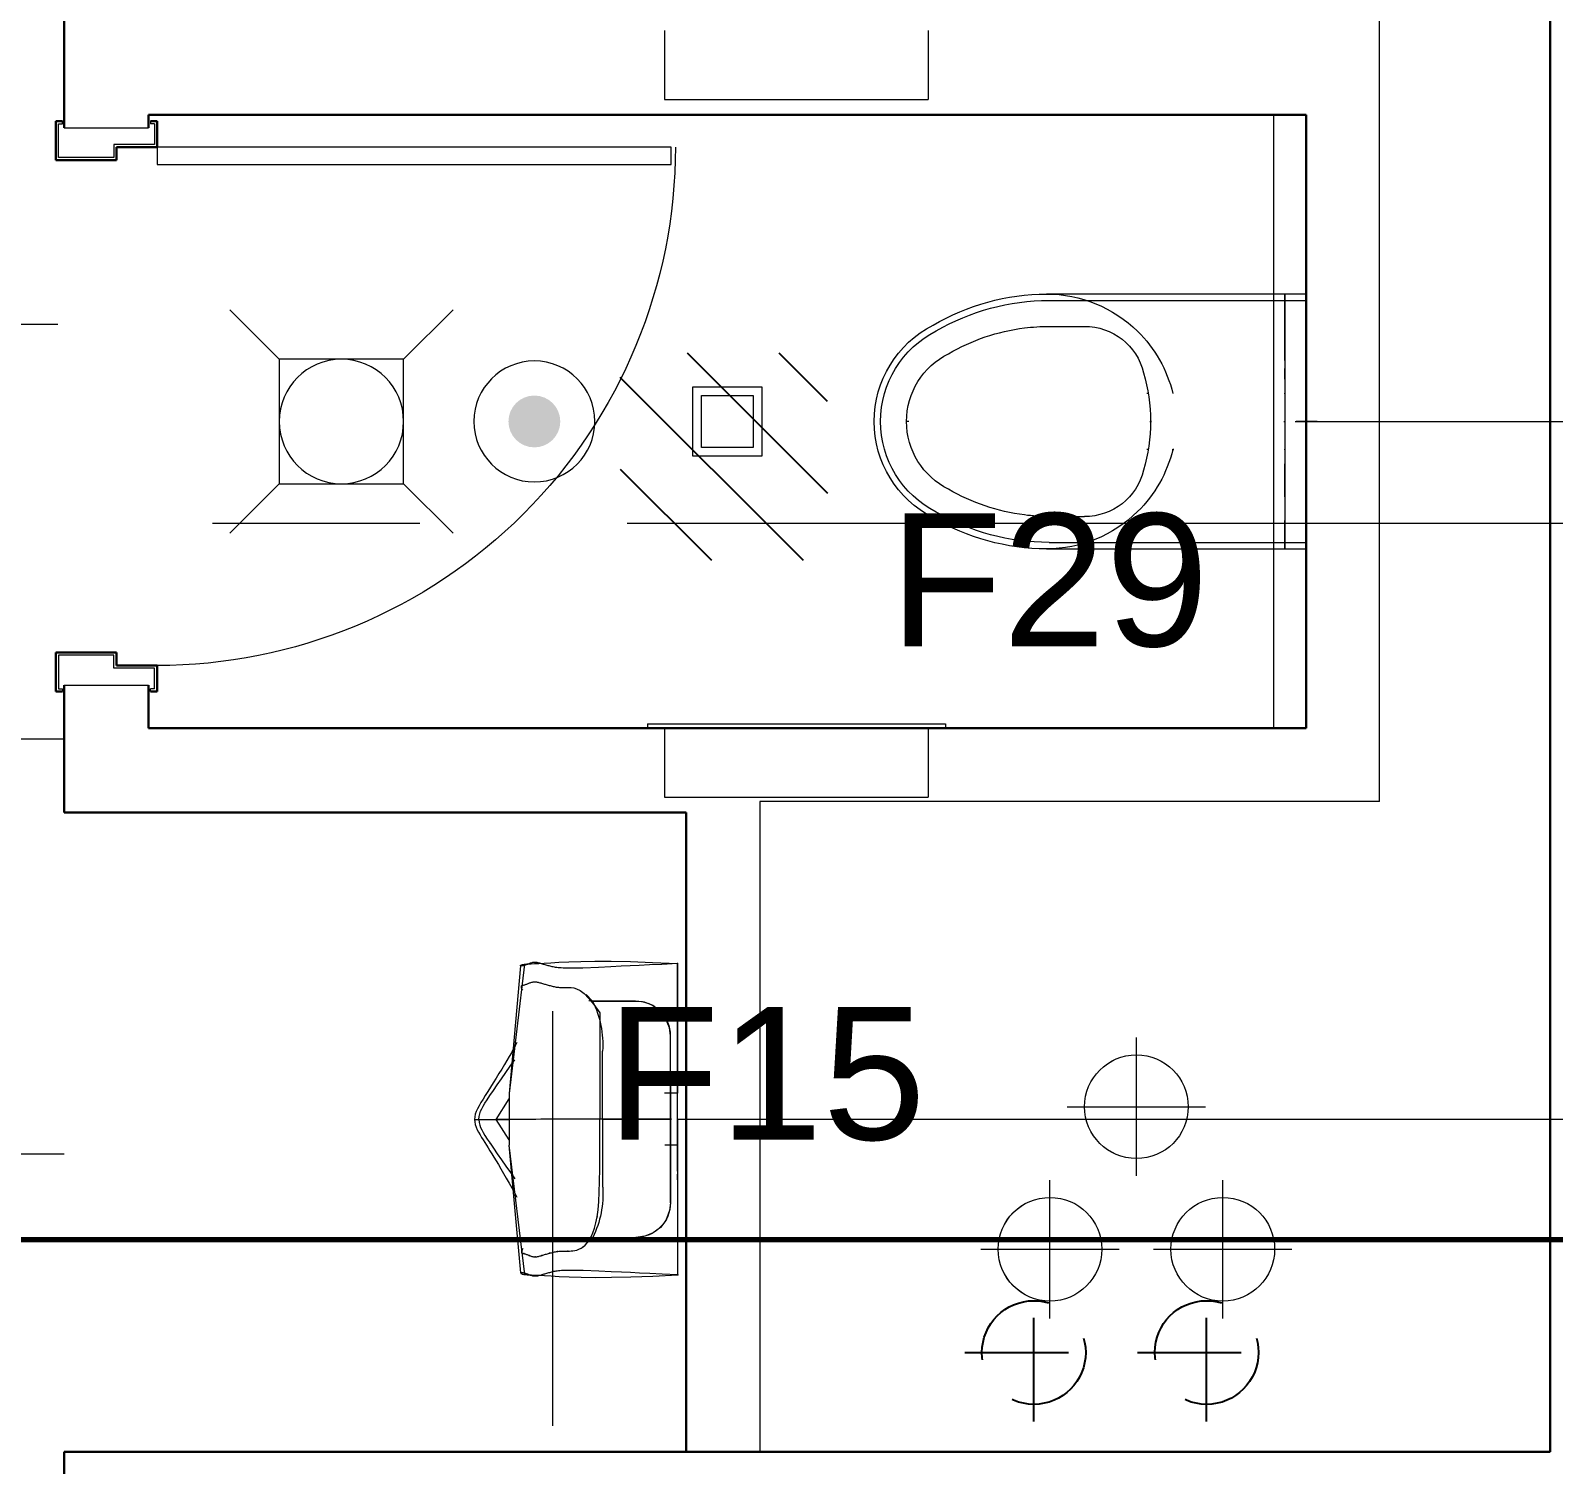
# Model space of a CAD drawing. Header units: inches. Extents: x -26500 to 0, y -3347 to 2257.
# Drawn here: x -21903.1 to -21814.9, y 612.7 to 695.7 of the extents above; entities that cross this region are included whole.
import ezdxf

# ---------------------------------------------------------------- set-up
doc = ezdxf.new("R2010")
doc.units = ezdxf.units.IN
doc.header["$LTSCALE"] = 48
doc.header["$MEASUREMENT"] = 0
for name, pattern in [('A104$0$CENTER', [2, 1.25, -0.25, 0.25, -0.25]), ('DASHED', [0.75, 0.5, -0.25]), ('DASHED2', [0.375, 0.25, -0.125]), ('NB - 5th floor_plan$0$HIDDEN2', [0.1875, 0.125, -0.0625])]:
    doc.linetypes.add(name, pattern=pattern)
for name, color, linetype in [('A104$0$A-DOOR', 8, 'Continuous'), ('A104$0$A-DOOR-FRAM', 8, 'Continuous'), ('A104$0$A-FLOR-PFIX', 8, 'Continuous'), ('A104$0$A-FLOR-SLEEVE', 8, 'Continuous'), ('A104$0$A-FLOR-SPCL', 8, 'Continuous'), ('A104$0$A-GRID-GRDP0-15', 8, 'Continuous'), ('A104$0$A-WALL-FULL-INTR', 8, 'Continuous'), ('A604$0$A-CLNG-AVDC', 8, 'Continuous'), ('A604$0$A-CLNG-LITE', 3, 'Continuous'), ('A604$0$A-CLNG-MECH-RTRN', 8, 'Continuous'), ('A604$0$A-CLNG-PATT', 8, 'Continuous'), ('A604$0$A-CLNG-SPNK', 8, 'Continuous'), ('A604$0$A-FLOR-SLEEVE', 8, 'Continuous'), ('E-Emer-lite', 1, 'Continuous'), ('E-FIRE', 234, 'Continuous'), ('E-Fix', 3, 'DASHED2'), ('E-TEXT', 6, 'Continuous'), ('NB - 5th floor_plan$0$STWETSTACK', 1, 'NB - 5th floor_plan$0$HIDDEN2'), ('XREF', 7, 'Continuous')]:
    doc.layers.add(name, color=color, linetype=linetype)
doc.layers.add('E-Fire-Covr', color=240, linetype='Continuous', lineweight=70, plot=False)
doc.styles.add('M08', font='arial.ttf', dxfattribs={"height": 7.68})

# ---------------------------------------------------------------- blocks, each defined once
blk = doc.blocks.new('A104')
at = {"layer": 'A104$0$A-DOOR', "lineweight": 0, "extrusion": (0, 0, -1)}
blk.add_arc((21895.7662, 688.9087), 30.0003, 180, 270.000004, dxfattribs=at)
at = {"layer": 'A104$0$A-DOOR', "lineweight": 13}
blk.add_3dface([(-21895.7662, 687.9066), (-21866.0181, 687.9066), (-21866.0181, 688.9086), (-21895.7662, 688.9086)], dxfattribs=at)
at = {"layer": 'A104$0$A-DOOR-FRAM', "lineweight": 30}
for p, q in [((-21901.6176, 688.1581), (-21901.6176, 690.4095)), ((-21901.6176, 690.4095), (-21901.2426, 690.4095)), ((-21895.7662, 690.4095), (-21896.1412, 690.4095)), ((-21895.7662, 690.4095), (-21895.7662, 688.9086)), ((-21895.7662, 688.9086), (-21898.118, 688.9086)), ((-21898.118, 688.9086), (-21898.118, 688.1581)), ((-21898.118, 688.1581), (-21901.6176, 688.1581)), ((-21901.6176, 659.6593), (-21901.6176, 657.4078)), ((-21898.118, 659.6593), (-21901.6176, 659.6593)), ((-21898.118, 658.9088), (-21898.118, 659.6593)), ((-21895.7662, 658.9088), (-21898.118, 658.9088)), ((-21895.7662, 657.4078), (-21895.7662, 658.9088)), ((-21901.6176, 657.4078), (-21901.2426, 657.4078)), ((-21895.7662, 657.4078), (-21896.1412, 657.4078))]:
    blk.add_line(p, q, dxfattribs=at)
at = {"layer": 'A104$0$A-DOOR-FRAM', "lineweight": 13}
for p, q in [((-21901.4675, 688.3082), (-21901.4675, 690.2595)), ((-21901.4675, 690.2595), (-21901.2426, 690.2595)), ((-21901.2426, 690.2595), (-21901.2426, 690.4095)), ((-21896.1412, 690.4095), (-21896.1412, 690.2595)), ((-21895.9163, 690.2595), (-21896.1412, 690.2595)), ((-21895.9163, 690.2595), (-21895.9163, 689.0587)), ((-21895.9163, 689.0587), (-21898.2681, 689.0587)), ((-21898.2681, 689.0587), (-21898.2681, 688.3082)), ((-21898.2681, 688.3082), (-21901.4675, 688.3082)), ((-21898.2681, 659.5092), (-21901.4675, 659.5092)), ((-21901.4675, 659.5092), (-21901.4675, 657.5579)), ((-21898.2681, 658.7587), (-21898.2681, 659.5092)), ((-21895.9163, 658.7587), (-21898.2681, 658.7587)), ((-21895.9163, 657.5579), (-21895.9163, 658.7587)), ((-21901.4675, 657.5579), (-21901.2426, 657.5579)), ((-21901.2426, 657.5579), (-21901.2426, 657.4078)), ((-21896.1412, 657.4078), (-21896.1412, 657.5579)), ((-21895.9163, 657.5579), (-21896.1412, 657.5579))]:
    blk.add_line(p, q, dxfattribs=at)
at = {"layer": 'A104$0$A-FLOR-PFIX', "lineweight": 13, "extrusion": (0, 0, -1)}
for p, q in [((-21844.2844, 680.4097), (-21830.494, 680.4097)), ((-21844.1402, 680.0347), (-21829.2632, 680.0347)), ((-21830.494, 680.4097), (-21830.4945, 678.766)), ((-21830.494, 676.5583), (-21830.494, 680.4097)), ((-21830.494, 680.4097), (-21829.2637, 680.4097)), ((-21829.2632, 680.0347), (-21829.2637, 680.4097)), ((-21829.2637, 680.4097), (-21829.2637, 678.9506)), ((-21829.2632, 680.0347), (-21829.2632, 673.0347)), ((-21830.4945, 678.766), (-21830.4945, 678.5126)), ((-21829.2637, 678.9506), (-21829.2637, 678.6705)), ((-21844.1397, 678.5342), (-21842.0934, 678.5347)), ((-21830.4945, 678.5126), (-21830.4945, 678.0293)), ((-21830.4945, 678.0293), (-21830.4945, 677.3885)), ((-21829.2637, 678.6705), (-21829.2632, 678.1376)), ((-21829.2632, 678.1376), (-21829.2637, 677.4314)), ((-21830.4945, 677.3885), (-21830.4945, 676.1002)), ((-21829.2637, 677.4314), (-21829.2632, 676.142)), ((-21830.494, 676.3133), (-21830.4945, 675.6317)), ((-21830.494, 675.8728), (-21830.4945, 676.1002)), ((-21830.494, 676.5583), (-21830.494, 676.3133)), ((-21829.2632, 675.951), (-21829.2632, 676.142)), ((-21830.4945, 675.6661), (-21830.494, 675.8728)), ((-21830.494, 675.488), (-21830.4945, 675.6661)), ((-21830.4945, 675.6317), (-21830.4945, 674.6592)), ((-21830.494, 675.488), (-21830.4945, 674.7827)), ((-21829.2637, 675.6267), (-21829.2632, 675.7768)), ((-21829.2637, 675.6267), (-21829.2632, 674.8817)), ((-21829.2632, 675.7768), (-21829.2632, 675.951)), ((-21838.3985, 674.6592), (-21838.4748, 674.6592)), ((-21830.4945, 674.7827), (-21830.494, 673.9437)), ((-21830.4945, 674.6592), (-21830.4945, 674.6262)), ((-21830.4945, 674.6262), (-21830.494, 674.5327)), ((-21830.494, 674.5327), (-21830.494, 674.3895)), ((-21830.494, 674.3895), (-21830.494, 673.9579)), ((-21829.2632, 674.8817), (-21829.2637, 673.9953)), ((-21830.494, 673.9437), (-21830.4945, 673.0347)), ((-21830.494, 673.5022), (-21830.4945, 673.0347)), ((-21830.494, 673.9579), (-21830.494, 673.5022)), ((-21829.2637, 673.9953), (-21829.2632, 673.0347)), ((-21852.3848, 673.0352), (-21852.3941, 673.0347)), ((-21852.3577, 673.0352), (-21852.3848, 673.0352)), ((-21852.3149, 673.0347), (-21852.3577, 673.0352)), ((-21852.2573, 673.0347), (-21852.3149, 673.0347)), ((-21838.3114, 673.0347), (-21838.215, 673.0347)), ((-21838.2056, 673.0347), (-21838.2632, 673.0347)), ((-21838.215, 673.0347), (-21838.2056, 673.0347)), ((-21830.5541, 673.0347), (-21830.4945, 673.0347)), ((-21830.4945, 673.0347), (-21830.494, 672.5672)), ((-21830.4945, 673.0347), (-21830.4945, 672.1258)), ((-21830.494, 672.5672), (-21830.4945, 672.1115)), ((-21829.9045, 673.0347), (-21829.2632, 673.0347)), ((-21828.62, 673.0347), (-21829.837, 673.0347)), ((-21829.2632, 673.0347), (-21829.2637, 672.0741)), ((-21829.2632, 666.0347), (-21829.2632, 673.0347)), ((-21830.4945, 672.1258), (-21830.494, 671.2867)), ((-21830.4945, 672.1115), (-21830.494, 671.6799)), ((-21830.494, 671.6799), (-21830.494, 671.5367)), ((-21829.2637, 672.0741), (-21829.2637, 671.1878)), ((-21838.3985, 671.4102), (-21838.4753, 671.4102)), ((-21837.025, 671.4102), (-21836.9286, 671.4102)), ((-21836.9182, 671.4102), (-21836.9768, 671.4102)), ((-21836.9286, 671.4102), (-21836.9182, 671.4102)), ((-21830.494, 671.5367), (-21830.4945, 671.4432)), ((-21830.4945, 671.4432), (-21830.4945, 671.4102)), ((-21830.4945, 671.4102), (-21830.4945, 670.4378)), ((-21830.494, 671.2867), (-21830.4945, 670.5815)), ((-21829.2637, 671.1878), (-21829.2632, 670.4427)), ((-21830.4945, 670.4033), (-21830.4945, 670.5815)), ((-21830.4945, 670.4378), (-21830.494, 669.7562)), ((-21830.4945, 670.1966), (-21830.4945, 670.4033)), ((-21830.4945, 669.9693), (-21830.4945, 670.1966)), ((-21830.4945, 668.6814), (-21830.4945, 669.9693)), ((-21829.2632, 670.2926), (-21829.2632, 670.4427)), ((-21829.2632, 670.1184), (-21829.2632, 670.2926)), ((-21829.2632, 669.9274), (-21829.2632, 670.1184)), ((-21829.2632, 668.6385), (-21829.2632, 669.9274)), ((-21830.494, 669.7562), (-21830.494, 669.5111)), ((-21830.494, 669.5111), (-21830.494, 665.6597)), ((-21830.4945, 668.6814), (-21830.4945, 668.0401)), ((-21829.2632, 668.6385), (-21829.2637, 667.9319)), ((-21844.1397, 667.5347), (-21842.0934, 667.5347)), ((-21830.4945, 668.0401), (-21830.494, 667.5569)), ((-21830.494, 667.5569), (-21830.4945, 667.3034)), ((-21830.494, 665.6597), (-21830.4945, 667.3034)), ((-21829.2637, 667.9319), (-21829.2637, 667.3989)), ((-21829.2637, 667.3989), (-21829.2637, 667.1189)), ((-21829.2637, 665.6597), (-21829.2637, 667.1189)), ((-21844.2839, 665.6597), (-21830.494, 665.6597)), ((-21844.1402, 666.0347), (-21829.2632, 666.0347)), ((-21830.494, 665.6597), (-21829.2637, 665.6597)), ((-21829.2632, 666.0347), (-21829.2637, 665.6597)), ((-21874.0831, 641.7071), (-21874.1244, 641.6953)), ((-21874.0383, 641.7189), (-21874.0831, 641.7071)), ((-21873.9935, 641.7272), (-21874.0383, 641.7189)), ((-21873.9487, 641.7322), (-21873.9935, 641.7272)), ((-21873.9025, 641.7341), (-21873.9487, 641.7322)), ((-21873.8562, 641.7322), (-21873.9025, 641.7341)), ((-21873.8095, 641.7272), (-21873.8562, 641.7322)), ((-21873.7608, 641.7184), (-21873.8095, 641.7272)), ((-21873.7115, 641.709), (-21873.7608, 641.7184)), ((-21873.6633, 641.6957), (-21873.7115, 641.709)), ((-21873.3666, 641.6938), (-21872.9783, 641.714)), ((-21872.9783, 641.714), (-21872.5029, 641.7395)), ((-21872.5029, 641.7395), (-21871.93, 641.7666)), ((-21871.93, 641.7666), (-21871.243, 641.7907)), ((-21871.243, 641.7907), (-21870.4315, 641.8025)), ((-21870.4315, 641.8025), (-21869.4783, 641.8006)), ((-21869.4783, 641.8006), (-21868.3725, 641.7799)), ((-21868.3725, 641.7799), (-21867.0993, 641.7346)), ((-21867.0993, 641.7346), (-21865.6481, 641.6603)), ((-21874.5053, 641.6298), (-21875.3912, 634.1495)), ((-21874.7332, 641.5397), (-21875.3912, 634.1495)), ((-21874.7376, 641.5452), (-21874.7361, 641.555)), ((-21874.7332, 641.5397), (-21874.7376, 641.5452)), ((-21874.7361, 641.555), (-21874.7248, 641.5653)), ((-21874.7209, 641.5363), (-21874.7332, 641.5397)), ((-21874.7248, 641.5653), (-21874.7076, 641.5757)), ((-21874.7032, 641.5314), (-21874.7209, 641.5363)), ((-21874.7076, 641.5757), (-21874.6815, 641.5875)), ((-21874.6805, 641.5309), (-21874.7032, 641.5314)), ((-21874.6815, 641.5875), (-21874.649, 641.5993)), ((-21874.6545, 641.5309), (-21874.6805, 641.5309)), ((-21874.623, 641.5343), (-21874.6545, 641.5309)), ((-21874.649, 641.5993), (-21874.6082, 641.6096)), ((-21874.591, 641.5388), (-21874.623, 641.5343)), ((-21874.6082, 641.6096), (-21874.5614, 641.62)), ((-21874.555, 641.5461), (-21874.591, 641.5388)), ((-21874.5614, 641.62), (-21874.5053, 641.6298)), ((-21874.5196, 641.555), (-21874.555, 641.5461)), ((-21874.4827, 641.5648), (-21874.5196, 641.555)), ((-21874.5053, 641.6298), (-21874.4428, 641.6357)), ((-21874.4473, 641.5781), (-21874.4827, 641.5648)), ((-21874.4094, 641.5909), (-21874.4473, 641.5781)), ((-21874.4428, 641.6357), (-21874.3631, 641.6431)), ((-21874.3705, 641.6057), (-21874.4094, 641.5909)), ((-21874.3321, 641.6195), (-21874.3705, 641.6057)), ((-21874.3631, 641.6431), (-21874.2558, 641.649)), ((-21874.2913, 641.6352), (-21874.3321, 641.6195)), ((-21874.2524, 641.6505), (-21874.2913, 641.6352)), ((-21874.2558, 641.649), (-21874.1136, 641.6549)), ((-21874.2101, 641.6667), (-21874.2524, 641.6505)), ((-21874.1687, 641.681), (-21874.2101, 641.6667)), ((-21874.1244, 641.6953), (-21874.1687, 641.681)), ((-21874.1136, 641.6549), (-21873.9241, 641.6643)), ((-21873.9241, 641.6643), (-21873.6776, 641.6766)), ((-21873.6776, 641.6766), (-21873.3666, 641.6938)), ((-21873.6116, 641.681), (-21873.6633, 641.6957)), ((-21873.5619, 641.6667), (-21873.6116, 641.681)), ((-21873.5108, 641.6505), (-21873.5619, 641.6667)), ((-21873.4586, 641.6362), (-21873.5108, 641.6505)), ((-21873.4069, 641.62), (-21873.4586, 641.6362)), ((-21873.3518, 641.6042), (-21873.4069, 641.62)), ((-21873.2986, 641.589), (-21873.3518, 641.6042)), ((-21873.2435, 641.5732), (-21873.2986, 641.589)), ((-21873.1879, 641.5584), (-21873.2435, 641.5732)), ((-21873.1313, 641.5412), (-21873.1879, 641.5584)), ((-21873.0757, 641.5269), (-21873.1313, 641.5412)), ((-21873.0162, 641.5112), (-21873.0757, 641.5269)), ((-21872.9586, 641.4955), (-21873.0162, 641.5112)), ((-21872.8981, 641.4817), (-21872.9586, 641.4955)), ((-21872.836, 641.4674), (-21872.8981, 641.4817)), ((-21872.7701, 641.4536), (-21872.836, 641.4674)), ((-21872.7022, 641.4418), (-21872.7701, 641.4536)), ((-21872.6308, 641.431), (-21872.7022, 641.4418)), ((-21872.555, 641.4236), (-21872.6308, 641.431)), ((-21872.4743, 641.4167), (-21872.555, 641.4236)), ((-21872.3808, 641.4113), (-21872.4743, 641.4167)), ((-21872.2662, 641.4069), (-21872.3808, 641.4113)), ((-21872.1269, 641.4044), (-21872.2662, 641.4069)), ((-21871.9483, 641.4044), (-21872.1269, 641.4044)), ((-21871.7263, 641.4034), (-21871.9483, 641.4044)), ((-21871.4542, 641.4029), (-21871.7263, 641.4034)), ((-21871.12, 641.4044), (-21871.4542, 641.4029)), ((-21870.213, 641.4453), (-21871.12, 641.4044)), ((-21869.4955, 641.4797), (-21870.213, 641.4453)), ((-21868.9079, 641.5063), (-21869.4955, 641.4797)), ((-21868.3853, 641.5319), (-21868.9079, 641.5063)), ((-21867.8626, 641.5565), (-21868.3853, 641.5319)), ((-21867.2731, 641.5835), (-21867.8626, 641.5565)), ((-21866.556, 641.6175), (-21867.2731, 641.5835)), ((-21865.6481, 641.6603), (-21866.556, 641.6175)), ((-21865.6284, 623.6593), (-21865.6481, 641.6603)), ((-21865.6481, 641.6603), (-21865.6421, 636.4093)), ((-21874.682, 640.3158), (-21874.6815, 640.3532)), ((-21874.6712, 640.2671), (-21874.682, 640.3158)), ((-21874.6815, 640.3532), (-21874.6697, 640.3773)), ((-21874.6451, 640.1992), (-21874.6712, 640.2671)), ((-21874.6697, 640.3773), (-21874.6481, 640.3941)), ((-21874.6481, 640.3941), (-21874.621, 640.4059)), ((-21874.6043, 640.1165), (-21874.6451, 640.1992)), ((-21874.621, 640.4059), (-21874.5885, 640.4143)), ((-21874.5885, 640.4143), (-21874.5536, 640.4197)), ((-21874.5536, 640.4197), (-21874.5181, 640.429)), ((-21874.5181, 640.429), (-21874.4822, 640.4398)), ((-21874.4822, 640.4398), (-21874.4463, 640.4531)), ((-21874.4463, 640.4531), (-21874.4069, 640.464)), ((-21874.4069, 640.464), (-21874.368, 640.4802)), ((-21874.368, 640.4802), (-21874.3301, 640.494)), ((-21874.3301, 640.494), (-21874.2903, 640.5097)), ((-21874.2903, 640.5097), (-21874.2499, 640.525)), ((-21874.2499, 640.525), (-21874.2086, 640.5407)), ((-21874.2086, 640.5407), (-21874.1672, 640.5565)), ((-21874.1672, 640.5565), (-21874.1244, 640.5698)), ((-21874.1244, 640.5698), (-21874.0816, 640.5826)), ((-21874.0816, 640.5826), (-21874.0373, 640.5934)), ((-21874.0373, 640.5934), (-21873.9935, 640.6018)), ((-21873.9935, 640.6018), (-21873.9483, 640.6081)), ((-21873.9483, 640.6081), (-21873.901, 640.6091)), ((-21873.901, 640.6091), (-21873.8552, 640.6081)), ((-21873.8552, 640.6081), (-21873.808, 640.6022)), ((-21873.808, 640.6022), (-21873.7593, 640.5939)), ((-21873.7593, 640.5939), (-21873.712, 640.5831)), ((-21873.712, 640.5831), (-21873.6618, 640.5712)), ((-21873.6618, 640.5712), (-21873.6121, 640.557)), ((-21873.6121, 640.557), (-21873.5605, 640.5427)), ((-21873.5605, 640.5427), (-21873.5098, 640.5265)), ((-21873.5098, 640.5265), (-21873.4576, 640.5107)), ((-21873.4576, 640.5107), (-21873.4049, 640.495)), ((-21873.4049, 640.495), (-21873.3508, 640.4792)), ((-21873.3508, 640.4792), (-21873.2972, 640.4644)), ((-21873.2972, 640.4644), (-21873.243, 640.4482)), ((-21873.243, 640.4482), (-21873.1869, 640.4334)), ((-21873.1869, 640.4334), (-21873.1308, 640.4162)), ((-21873.1308, 640.4162), (-21873.0747, 640.4015)), ((-21873.0747, 640.4015), (-21873.0162, 640.3862)), ((-21873.0162, 640.3862), (-21872.9586, 640.3714)), ((-21872.9586, 640.3714), (-21872.8995, 640.3562)), ((-21872.8995, 640.3562), (-21872.84, 640.3424)), ((-21872.84, 640.3424), (-21872.7795, 640.3291)), ((-21872.7795, 640.3291), (-21872.7194, 640.3163)), ((-21872.7194, 640.3163), (-21872.6589, 640.307)), ((-21872.6589, 640.307), (-21872.5959, 640.2981)), ((-21872.5959, 640.2981), (-21872.5349, 640.2912)), ((-21872.5349, 640.2912), (-21872.4699, 640.2863)), ((-21872.4699, 640.2863), (-21872.4015, 640.2819)), ((-21872.4015, 640.2819), (-21872.3267, 640.2804)), ((-21872.3267, 640.2804), (-21872.2455, 640.2789)), ((-21872.2455, 640.2789), (-21872.1535, 640.2769)), ((-21872.1535, 640.2769), (-21872.0516, 640.2774)), ((-21872.0516, 640.2774), (-21871.9355, 640.2784)), ((-21871.9355, 640.2784), (-21871.8026, 640.275)), ((-21871.8026, 640.275), (-21871.6535, 640.2558)), ((-21871.6535, 640.2558), (-21871.4812, 640.2012)), ((-21871.4812, 640.2012), (-21871.2824, 640.0968)), ((-21871.2824, 640.0968), (-21871.0541, 639.9231)), ((-21871.0541, 639.9231), (-21870.7908, 639.6633)), ((-21870.9389, 639.8685), (-21870.5634, 639.4935)), ((-21870.7908, 639.6633), (-21870.4891, 639.303)), ((-21868.0747, 639.495), (-21870.7716, 639.5117)), ((-21870.6436, 639.493), (-21868.0787, 639.4964)), ((-21870.4891, 639.303), (-21870.1471, 638.8217)), ((-21867.5462, 639.429), (-21868.0747, 639.495)), ((-21867.0713, 639.2346), (-21867.5462, 639.429)), ((-21866.6505, 638.9172), (-21867.0713, 639.2346)), ((-21870.1471, 638.8217), (-21870.1426, 635.7371)), ((-21866.653, 638.9177), (-21866.6505, 638.9172)), ((-21866.3375, 638.5146), (-21866.6505, 638.9172)), ((-21866.1107, 637.9502), (-21866.3375, 638.5146)), ((-21866.0575, 637.4979), (-21866.1107, 637.9502)), ((-21866.0614, 637.4984), (-21866.0565, 632.6583)), ((-21866.0521, 632.6598), (-21866.0575, 637.4979)), ((-21875.2608, 636.5078), (-21875.3838, 636.2893)), ((-21875.1471, 636.712), (-21875.2608, 636.5078)), ((-21875.0418, 636.9064), (-21875.1471, 636.712)), ((-21874.9428, 637.089), (-21875.0418, 636.9064)), ((-21869.9724, 628.7189), (-21869.9812, 636.5909)), ((-21875.8193, 635.558), (-21875.9797, 635.2966)), ((-21875.6648, 635.8144), (-21875.8193, 635.558)), ((-21875.5196, 636.0584), (-21875.6648, 635.8144)), ((-21875.5792, 635.3537), (-21875.3218, 635.7233)), ((-21875.3838, 636.2893), (-21875.5196, 636.0584)), ((-21875.3218, 635.7233), (-21875.0683, 636.086)), ((-21870.1426, 635.7371), (-21870.1397, 632.6539)), ((-21865.6412, 636.3956), (-21865.6426, 636.3567)), ((-21865.6426, 636.3567), (-21865.6421, 636.3099)), ((-21865.6421, 636.4093), (-21865.6412, 636.3956)), ((-21865.6421, 636.3099), (-21865.6417, 636.2184)), ((-21865.6417, 636.2184), (-21865.6417, 636.147)), ((-21865.6417, 636.147), (-21865.6417, 636.0348)), ((-21865.6417, 636.0348), (-21865.6417, 635.9059)), ((-21865.6417, 635.9059), (-21865.6412, 635.7701)), ((-21865.6412, 635.7701), (-21865.6417, 635.5924)), ((-21865.6417, 635.5924), (-21865.6407, 635.3951)), ((-21876.3055, 634.7696), (-21876.4674, 634.5132)), ((-21876.1426, 635.0329), (-21876.3055, 634.7696)), ((-21875.9797, 635.2966), (-21876.1426, 635.0329)), ((-21876.0767, 634.6382), (-21875.8341, 634.9886)), ((-21875.8341, 634.9886), (-21875.5792, 635.3537)), ((-21865.6407, 635.3951), (-21865.6412, 635.1766)), ((-21865.6412, 635.1766), (-21865.6407, 634.898)), ((-21865.6407, 634.898), (-21865.6397, 634.71)), ((-21865.6397, 634.71), (-21865.6407, 634.4034)), ((-21876.901, 633.8212), (-21877.0211, 633.6234)), ((-21876.7667, 634.0353), (-21876.901, 633.8212)), ((-21876.7913, 633.5865), (-21876.6604, 633.7883)), ((-21876.6205, 634.2671), (-21876.7667, 634.0353)), ((-21876.6604, 633.7883), (-21876.4965, 634.0279)), ((-21876.4674, 634.5132), (-21876.6205, 634.2671)), ((-21876.4965, 634.0279), (-21876.3011, 634.3139)), ((-21876.3011, 634.3139), (-21876.0767, 634.6382)), ((-21876.1407, 632.648), (-21875.3907, 633.839)), ((-21875.3912, 634.1495), (-21875.3887, 631.1495)), ((-21865.6387, 634.1598), (-21866.3897, 634.1588)), ((-21865.6407, 634.4034), (-21865.6397, 634.1598)), ((-21865.6397, 634.1598), (-21865.6387, 634.1598)), ((-21865.6367, 631.1603), (-21865.6387, 634.1598)), ((-21877.3464, 632.9472), (-21877.3798, 632.7956)), ((-21877.2913, 633.1042), (-21877.3464, 632.9472)), ((-21877.2184, 633.2671), (-21877.2913, 633.1042)), ((-21877.1289, 633.4394), (-21877.2184, 633.2671)), ((-21877.0211, 633.6234), (-21877.1289, 633.4394)), ((-21877.1161, 632.8212), (-21877.0831, 632.9743)), ((-21877.0831, 632.9743), (-21877.0383, 633.1195)), ((-21877.0383, 633.1195), (-21876.9773, 633.2622)), ((-21876.9773, 633.2622), (-21876.8971, 633.4138)), ((-21876.8971, 633.4138), (-21876.7913, 633.5865)), ((-21877.3798, 632.7956), (-21877.3902, 632.6475)), ((-21877.3902, 632.6475), (-21877.1407, 632.647)), ((-21877.3902, 632.6475), (-21877.3779, 632.4979)), ((-21877.3779, 632.4979), (-21877.3464, 632.3503)), ((-21877.3464, 632.3503), (-21877.2972, 632.2012)), ((-21877.2972, 632.2012), (-21877.2327, 632.0525)), ((-21877.2327, 632.0525), (-21877.1584, 631.9039)), ((-21877.1407, 632.647), (-21877.1161, 632.8212)), ((-21877.1407, 632.647), (-21876.7076, 632.648)), ((-21877.1407, 632.647), (-21877.1161, 632.4743)), ((-21877.1161, 632.4743), (-21877.0831, 632.3207)), ((-21877.0831, 632.3207), (-21877.0378, 632.1775)), ((-21877.0378, 632.1775), (-21876.9768, 632.0338)), ((-21876.9768, 632.0338), (-21876.8951, 631.8818)), ((-21876.7076, 632.648), (-21876.1121, 632.6485)), ((-21875.9428, 632.648), (-21876.1407, 632.648)), ((-21875.3892, 631.46), (-21876.1407, 632.648)), ((-21876.1121, 632.6485), (-21875.3907, 632.6485)), ((-21875.8656, 632.65), (-21875.9428, 632.648)), ((-21875.7844, 632.649), (-21875.8656, 632.65)), ((-21875.7002, 632.6495), (-21875.7844, 632.649)), ((-21875.6131, 632.649), (-21875.7002, 632.6495)), ((-21875.5221, 632.6495), (-21875.6131, 632.649)), ((-21875.4266, 632.65), (-21875.5221, 632.6495)), ((-21875.3272, 632.6485), (-21875.4266, 632.65)), ((-21875.2238, 632.65), (-21875.3272, 632.6485)), ((-21875.1146, 632.6495), (-21875.2238, 632.65)), ((-21874.997, 632.6495), (-21875.1146, 632.6495)), ((-21874.8631, 632.65), (-21874.997, 632.6495)), ((-21874.7135, 632.6495), (-21874.8631, 632.65)), ((-21874.5427, 632.6505), (-21874.7135, 632.6495)), ((-21874.3439, 632.6495), (-21874.5427, 632.6505)), ((-21874.1156, 632.6505), (-21874.3439, 632.6495)), ((-21873.8523, 632.6505), (-21874.1156, 632.6505)), ((-21873.5491, 632.651), (-21873.8523, 632.6505)), ((-21873.216, 632.651), (-21873.5491, 632.651)), ((-21872.8538, 632.6515), (-21873.216, 632.651)), ((-21872.4684, 632.6515), (-21872.8538, 632.6515)), ((-21872.0698, 632.6524), (-21872.4684, 632.6515)), ((-21871.6594, 632.6539), (-21872.0698, 632.6524)), ((-21871.247, 632.6539), (-21871.6594, 632.6539)), ((-21870.8351, 632.6534), (-21871.247, 632.6539)), ((-21870.43, 632.6534), (-21870.8351, 632.6534)), ((-21870.0383, 632.6549), (-21870.43, 632.6534)), ((-21870.1402, 631.5693), (-21870.1397, 632.6539)), ((-21869.6579, 632.6559), (-21870.0383, 632.6549)), ((-21869.9778, 632.6544), (-21868.9901, 632.6564)), ((-21869.2962, 632.6559), (-21869.6579, 632.6559)), ((-21868.9542, 632.6559), (-21869.2962, 632.6559)), ((-21868.9901, 632.6564), (-21868.2273, 632.6574)), ((-21868.6372, 632.6564), (-21868.9542, 632.6559)), ((-21868.3464, 632.6564), (-21868.6372, 632.6564)), ((-21868.0875, 632.6569), (-21868.3464, 632.6564)), ((-21868.2273, 632.6574), (-21867.6569, 632.6564)), ((-21867.8587, 632.6574), (-21868.0875, 632.6569)), ((-21867.6604, 632.6579), (-21867.8587, 632.6574)), ((-21867.4876, 632.6569), (-21867.6604, 632.6579)), ((-21867.6569, 632.6564), (-21867.247, 632.6579)), ((-21867.3385, 632.6579), (-21867.4876, 632.6569)), ((-21867.2061, 632.6574), (-21867.3385, 632.6579)), ((-21867.247, 632.6579), (-21866.9635, 632.6579)), ((-21867.087, 632.6574), (-21867.2061, 632.6574)), ((-21866.9812, 632.6579), (-21867.087, 632.6574)), ((-21866.8803, 632.6579), (-21866.9812, 632.6579)), ((-21866.9635, 632.6579), (-21866.7799, 632.6574)), ((-21866.7829, 632.6583), (-21866.8803, 632.6579)), ((-21866.6874, 632.6593), (-21866.7829, 632.6583)), ((-21866.7799, 632.6574), (-21866.6604, 632.6583)), ((-21866.592, 632.6574), (-21866.6874, 632.6593)), ((-21866.6604, 632.6583), (-21866.5762, 632.6579)), ((-21866.4945, 632.6583), (-21866.592, 632.6574)), ((-21866.5762, 632.6579), (-21866.4994, 632.6588)), ((-21866.4994, 632.6588), (-21866.4246, 632.6583)), ((-21866.3946, 632.6588), (-21866.4945, 632.6583)), ((-21866.4246, 632.6583), (-21866.3518, 632.6583)), ((-21866.2868, 632.6588), (-21866.3946, 632.6588)), ((-21866.3518, 632.6583), (-21866.2829, 632.6588)), ((-21866.1766, 632.6593), (-21866.2868, 632.6588)), ((-21866.2829, 632.6588), (-21866.2189, 632.6598)), ((-21866.2189, 632.6598), (-21866.1579, 632.6574)), ((-21866.0565, 632.6583), (-21866.1766, 632.6593)), ((-21866.1579, 632.6574), (-21866.1023, 632.6588)), ((-21866.1023, 632.6588), (-21866.0521, 632.6598)), ((-21866.0044, 632.6598), (-21866.0565, 632.6583)), ((-21866.0511, 627.8193), (-21866.0565, 632.6583)), ((-21866.0521, 632.6598), (-21866.0472, 627.8198)), ((-21866.0521, 632.6598), (-21866.0329, 632.6588)), ((-21866.0329, 632.6588), (-21866.0157, 632.6593)), ((-21866.0157, 632.6593), (-21865.9896, 632.6593)), ((-21865.9866, 632.6588), (-21866.0044, 632.6598)), ((-21865.9896, 632.6593), (-21865.9832, 632.6593)), ((-21865.9832, 632.6593), (-21865.9866, 632.6588)), ((-21877.1584, 631.9039), (-21877.0718, 631.7553)), ((-21877.0718, 631.7553), (-21876.9827, 631.6072)), ((-21876.9827, 631.6072), (-21876.8892, 631.4585)), ((-21876.8951, 631.8818), (-21876.7898, 631.7085)), ((-21876.8892, 631.4585), (-21876.7957, 631.3099)), ((-21876.7957, 631.3099), (-21876.6997, 631.1574)), ((-21876.7898, 631.7085), (-21876.6574, 631.5078)), ((-21876.6997, 631.1574), (-21876.6008, 631.0004)), ((-21876.6574, 631.5078), (-21876.493, 631.2681)), ((-21876.493, 631.2681), (-21876.2972, 630.9827)), ((-21874.7037, 623.7651), (-21875.3887, 631.1495)), ((-21874.4876, 623.6706), (-21875.3887, 631.1495)), ((-21870.1412, 630.6155), (-21870.1402, 631.5693)), ((-21865.6367, 631.1603), (-21866.3867, 631.1579)), ((-21865.6367, 631.1588), (-21865.6367, 631.1603)), ((-21865.6362, 630.9157), (-21865.6367, 631.1588)), ((-21876.6008, 631.0004), (-21876.498, 630.834)), ((-21876.498, 630.834), (-21876.3897, 630.6579)), ((-21876.3897, 630.6579), (-21876.2731, 630.4664)), ((-21876.2972, 630.9827), (-21876.0723, 630.6583)), ((-21876.2731, 630.4664), (-21876.1485, 630.2587)), ((-21876.1485, 630.2587), (-21876.0127, 630.0309)), ((-21876.0723, 630.6583), (-21875.8282, 630.3094)), ((-21875.8282, 630.3094), (-21875.5737, 629.9448)), ((-21870.1446, 629.7833), (-21870.1412, 630.6155)), ((-21865.6362, 630.6091), (-21865.6362, 630.9157)), ((-21865.6358, 630.4202), (-21865.6362, 630.6091)), ((-21865.6353, 630.1416), (-21865.6358, 630.4202)), ((-21876.0127, 630.0309), (-21875.8666, 629.7838)), ((-21875.8666, 629.7838), (-21875.712, 629.5196)), ((-21875.712, 629.5196), (-21875.5531, 629.2435)), ((-21875.5737, 629.9448), (-21875.3154, 629.5747)), ((-21875.3154, 629.5747), (-21875.0614, 629.213)), ((-21870.1569, 629.0594), (-21870.1446, 629.7833)), ((-21865.6358, 629.7263), (-21865.6353, 629.9231)), ((-21865.6348, 629.5471), (-21865.6358, 629.7263)), ((-21865.6353, 629.9231), (-21865.6353, 630.1416)), ((-21865.6353, 629.4123), (-21865.6348, 629.5471)), ((-21865.6353, 629.2833), (-21865.6353, 629.4123)), ((-21875.5531, 629.2435), (-21875.3926, 628.9635)), ((-21875.3926, 628.9635), (-21875.2347, 628.6834)), ((-21875.2347, 628.6834), (-21875.0831, 628.4113)), ((-21870.1741, 628.4334), (-21870.1569, 629.0594)), ((-21865.6353, 629.1721), (-21865.6353, 629.2833)), ((-21865.6348, 629.0998), (-21865.6353, 629.1721)), ((-21865.6348, 629.0092), (-21865.6348, 629.0998)), ((-21865.6343, 628.9625), (-21865.6348, 629.0092)), ((-21865.6338, 628.9226), (-21865.6343, 628.9625)), ((-21865.6343, 628.9093), (-21865.6338, 628.9226)), ((-21865.6284, 623.6593), (-21865.6343, 628.9093)), ((-21875.0831, 628.4113), (-21874.9399, 628.151)), ((-21870.242, 627.4231), (-21870.2027, 627.8906)), ((-21870.2027, 627.8906), (-21870.1741, 628.4334)), ((-21866.0472, 627.8198), (-21866.0993, 627.367)), ((-21870.3636, 626.6593), (-21870.2962, 627.0161)), ((-21870.2962, 627.0161), (-21870.242, 627.4231)), ((-21866.3247, 626.803), (-21866.6382, 626.4)), ((-21866.0993, 627.367), (-21866.3247, 626.803)), ((-21870.7489, 625.6633), (-21870.6387, 625.8537)), ((-21870.6387, 625.8537), (-21870.5373, 626.0826)), ((-21870.5373, 626.0826), (-21870.4448, 626.3503)), ((-21870.4448, 626.3503), (-21870.3636, 626.6593)), ((-21867.5329, 625.8862), (-21868.0609, 625.8178)), ((-21867.058, 626.0796), (-21867.5329, 625.8862)), ((-21866.6382, 626.4), (-21867.058, 626.0796)), ((-21866.6392, 626.3995), (-21866.6382, 626.4)), ((-21874.6554, 625.0329), (-21874.6653, 624.9846)), ((-21874.6653, 624.9846), (-21874.6653, 624.9472)), ((-21874.6298, 625.1003), (-21874.6554, 625.0329)), ((-21874.588, 625.1834), (-21874.6298, 625.1003)), ((-21872.8828, 624.9477), (-21872.8237, 624.9625)), ((-21872.8237, 624.9625), (-21872.7637, 624.9743)), ((-21872.7637, 624.9743), (-21872.7027, 624.9871)), ((-21872.7027, 624.9871), (-21872.6417, 624.9984)), ((-21872.6417, 624.9984), (-21872.5801, 625.0063)), ((-21872.5801, 625.0063), (-21872.5186, 625.0137)), ((-21872.5186, 625.0137), (-21872.4551, 625.0186)), ((-21872.4551, 625.0186), (-21872.3897, 625.022)), ((-21872.3897, 625.022), (-21872.3218, 625.0255)), ((-21872.3218, 625.0255), (-21872.2489, 625.0265)), ((-21872.2489, 625.0265), (-21872.1727, 625.0279)), ((-21872.1727, 625.0279), (-21872.089, 625.0274)), ((-21872.089, 625.0274), (-21871.9999, 625.0279)), ((-21871.9999, 625.0279), (-21871.9045, 625.0294)), ((-21871.9045, 625.0294), (-21871.8026, 625.0319)), ((-21871.8026, 625.0319), (-21871.6938, 625.0417)), ((-21871.6938, 625.0417), (-21871.5816, 625.0589)), ((-21871.5816, 625.0589), (-21871.4655, 625.0885)), ((-21871.4655, 625.0885), (-21871.3464, 625.1303)), ((-21871.3464, 625.1303), (-21871.2258, 625.1903)), ((-21871.2258, 625.1903), (-21871.1038, 625.2715)), ((-21871.1038, 625.2715), (-21870.9832, 625.3754)), ((-21870.9832, 625.3754), (-21870.8636, 625.5048)), ((-21870.9241, 625.4394), (-21870.5486, 625.8153)), ((-21870.8636, 625.5048), (-21870.7489, 625.6633)), ((-21868.0609, 625.8178), (-21870.7583, 625.7971)), ((-21870.6294, 625.8144), (-21868.0644, 625.8178)), ((-21874.6653, 624.9472), (-21874.6525, 624.9226)), ((-21874.6525, 624.9226), (-21874.6323, 624.9049)), ((-21874.6323, 624.9049), (-21874.6043, 624.8941)), ((-21874.6043, 624.8941), (-21874.5718, 624.8867)), ((-21874.5718, 624.8867), (-21874.5383, 624.8798)), ((-21874.5383, 624.8798), (-21874.5019, 624.8705)), ((-21874.5019, 624.8705), (-21874.466, 624.8606)), ((-21874.466, 624.8606), (-21874.4291, 624.8483)), ((-21874.4291, 624.8483), (-21874.3917, 624.8355)), ((-21874.3917, 624.8355), (-21874.3528, 624.8212)), ((-21874.3528, 624.8212), (-21874.3139, 624.8065)), ((-21874.3139, 624.8065), (-21874.2731, 624.7912)), ((-21874.2731, 624.7912), (-21874.2337, 624.7755)), ((-21874.2337, 624.7755), (-21874.1923, 624.7592)), ((-21874.1923, 624.7592), (-21874.1505, 624.7445)), ((-21874.1505, 624.7445), (-21874.1077, 624.7307)), ((-21874.1077, 624.7307), (-21874.0654, 624.7179)), ((-21874.0654, 624.7179), (-21874.0211, 624.7076)), ((-21874.0211, 624.7076), (-21873.9758, 624.6992)), ((-21873.9758, 624.6992), (-21873.9315, 624.6938)), ((-21873.9315, 624.6938), (-21873.8853, 624.6928)), ((-21873.8853, 624.6928), (-21873.838, 624.6943)), ((-21873.838, 624.6943), (-21873.7908, 624.6992)), ((-21873.7908, 624.6992), (-21873.743, 624.7085)), ((-21873.743, 624.7085), (-21873.6943, 624.7189)), ((-21873.6943, 624.7189), (-21873.6451, 624.7312)), ((-21873.6451, 624.7312), (-21873.5954, 624.7445)), ((-21873.5954, 624.7445), (-21873.5437, 624.7607)), ((-21873.5437, 624.7607), (-21873.493, 624.776)), ((-21873.493, 624.776), (-21873.4404, 624.7922)), ((-21873.4404, 624.7922), (-21873.3887, 624.8075)), ((-21873.3887, 624.8075), (-21873.3346, 624.8227)), ((-21873.3346, 624.8227), (-21873.2804, 624.839)), ((-21873.2804, 624.839), (-21873.2268, 624.8552)), ((-21873.2268, 624.8552), (-21873.1707, 624.8705)), ((-21873.1707, 624.8705), (-21873.1141, 624.8867)), ((-21873.1141, 624.8867), (-21873.0585, 624.901)), ((-21873.0585, 624.901), (-21873.0004, 624.9167)), ((-21873.0004, 624.9167), (-21872.9419, 624.9315)), ((-21872.9419, 624.9315), (-21872.8828, 624.9477)), ((-21874.7155, 623.7612), (-21874.7209, 623.7548)), ((-21874.7209, 623.7548), (-21874.7179, 623.745)), ((-21874.7179, 623.745), (-21874.7066, 623.7336)), ((-21874.7037, 623.7651), (-21874.7155, 623.7612)), ((-21874.7066, 623.7336), (-21874.6889, 623.7248)), ((-21874.6859, 623.7681), (-21874.7037, 623.7651)), ((-21874.6889, 623.7248), (-21874.6633, 623.7125)), ((-21874.6633, 623.7701), (-21874.6859, 623.7681)), ((-21874.6362, 623.7686), (-21874.6633, 623.7701)), ((-21874.6633, 623.7125), (-21874.6294, 623.7007)), ((-21874.6043, 623.7656), (-21874.6362, 623.7686)), ((-21874.6294, 623.7007), (-21874.5905, 623.6898)), ((-21874.5713, 623.7622), (-21874.6043, 623.7656)), ((-21874.5905, 623.6898), (-21874.5413, 623.6795)), ((-21874.5363, 623.7533), (-21874.5713, 623.7622)), ((-21874.5413, 623.6795), (-21874.4876, 623.6706)), ((-21874.5009, 623.7455), (-21874.5363, 623.7533)), ((-21874.464, 623.7356), (-21874.5009, 623.7455)), ((-21874.4876, 623.6706), (-21874.4246, 623.6647)), ((-21874.4281, 623.7233), (-21874.464, 623.7356)), ((-21874.3897, 623.71), (-21874.4281, 623.7233)), ((-21874.4246, 623.6647), (-21874.3439, 623.6588)), ((-21874.3508, 623.6962), (-21874.3897, 623.71)), ((-21874.3134, 623.6825), (-21874.3508, 623.6962)), ((-21874.3439, 623.6588), (-21874.2366, 623.6524)), ((-21874.2726, 623.6662), (-21874.3134, 623.6825)), ((-21874.2327, 623.6505), (-21874.2726, 623.6662)), ((-21874.2366, 623.6524), (-21874.0944, 623.6446)), ((-21874.1904, 623.6342), (-21874.2327, 623.6505)), ((-21874.15, 623.62), (-21874.1904, 623.6342)), ((-21874.1072, 623.6057), (-21874.15, 623.62)), ((-21874.0634, 623.5929), (-21874.1072, 623.6057)), ((-21874.0944, 623.6446), (-21873.9045, 623.6362)), ((-21874.0196, 623.5826), (-21874.0634, 623.5929)), ((-21873.9758, 623.5752), (-21874.0196, 623.5826)), ((-21873.93, 623.5688), (-21873.9758, 623.5752)), ((-21873.8833, 623.5673), (-21873.93, 623.5688)), ((-21873.9045, 623.6362), (-21873.6594, 623.6254)), ((-21873.8365, 623.5698), (-21873.8833, 623.5673)), ((-21873.7903, 623.5737), (-21873.8365, 623.5698)), ((-21873.742, 623.5831), (-21873.7903, 623.5737)), ((-21873.6933, 623.5939), (-21873.742, 623.5831)), ((-21873.6451, 623.6072), (-21873.6933, 623.5939)), ((-21873.6594, 623.6254), (-21873.3474, 623.6096)), ((-21873.5944, 623.6205), (-21873.6451, 623.6072)), ((-21873.5432, 623.6357), (-21873.5944, 623.6205)), ((-21873.4916, 623.6519), (-21873.5432, 623.6357)), ((-21873.4394, 623.6672), (-21873.4916, 623.6519)), ((-21873.3882, 623.682), (-21873.4394, 623.6672)), ((-21873.3336, 623.6977), (-21873.3882, 623.682)), ((-21873.3474, 623.6096), (-21872.9601, 623.5894)), ((-21873.2799, 623.714), (-21873.3336, 623.6977)), ((-21873.2238, 623.7292), (-21873.2799, 623.714)), ((-21873.1687, 623.7455), (-21873.2238, 623.7292)), ((-21873.1131, 623.7612), (-21873.1687, 623.7455)), ((-21873.056, 623.7765), (-21873.1131, 623.7612)), ((-21872.9989, 623.7927), (-21873.056, 623.7765)), ((-21872.9404, 623.8075), (-21872.9989, 623.7927)), ((-21872.9601, 623.5894), (-21872.4847, 623.5639)), ((-21872.8798, 623.8232), (-21872.9404, 623.8075)), ((-21872.8173, 623.8365), (-21872.8798, 623.8232)), ((-21872.7524, 623.8498), (-21872.8173, 623.8365)), ((-21872.684, 623.8631), (-21872.7524, 623.8498)), ((-21872.6131, 623.8719), (-21872.684, 623.8631)), ((-21872.5373, 623.8813), (-21872.6131, 623.8719)), ((-21872.4556, 623.8892), (-21872.5373, 623.8813)), ((-21872.4847, 623.5639), (-21871.9108, 623.5383)), ((-21872.3641, 623.8941), (-21872.4556, 623.8892)), ((-21872.2484, 623.898), (-21872.3641, 623.8941)), ((-21872.1087, 623.9), (-21872.2484, 623.898)), ((-21871.93, 623.9019), (-21872.1087, 623.9)), ((-21871.7081, 623.9024), (-21871.93, 623.9019)), ((-21871.9108, 623.5383), (-21871.2238, 623.5176)), ((-21871.4355, 623.9034), (-21871.7081, 623.9024)), ((-21871.1018, 623.9029), (-21871.4355, 623.9034)), ((-21871.2238, 623.5176), (-21870.4113, 623.5063)), ((-21870.1943, 623.8636), (-21871.1018, 623.9029)), ((-21870.4113, 623.5063), (-21869.4586, 623.5092)), ((-21869.4788, 623.8311), (-21870.1943, 623.8636)), ((-21868.8902, 623.806), (-21869.4788, 623.8311)), ((-21869.4586, 623.5092), (-21868.3533, 623.5319)), ((-21868.3666, 623.7819), (-21868.8902, 623.806)), ((-21867.8434, 623.7587), (-21868.3666, 623.7819)), ((-21868.3533, 623.5319), (-21867.0806, 623.5811)), ((-21867.2544, 623.7327), (-21867.8434, 623.7587)), ((-21866.5368, 623.7007), (-21867.2544, 623.7327)), ((-21867.0806, 623.5811), (-21865.6284, 623.6593)), ((-21865.6284, 623.6593), (-21866.5368, 623.7007))]:
    blk.add_line(p, q, dxfattribs=at)
at = {"layer": 'A104$0$A-FLOR-PFIX', "lineweight": 0}
for p, q in [((-21829.2636, 673.0345), (-21809.0136, 673.0345)), ((-21865.6386, 632.6597), (-21809.0136, 632.6597))]:
    blk.add_line(p, q, dxfattribs=at)
at = {"layer": 'A104$0$A-FLOR-PFIX', "lineweight": 13, "extrusion": (0, 0, -1)}
for centre, radius, start, end in [((21844.2118, 667.3006), 13.1082, 59.571383, 89.685294), ((21844.1398, 667.0329), 13.0007, 59.8405, 90), ((21844.1398, 667.0328), 13.0008, 59.840611, 90.000111), ((21844.3026, 672.8687), 7.54, 90.142736, 134.4461), ((21848.015, 673.0332), 6.2503, 0, 63.019806), ((21848.015, 673.0332), 5.8753, 0, 63.119008), ((21844.1398, 667.0329), 11.5006, 59.617403, 82.854531), ((21844.1398, 667.0329), 11.5006, 82.854533, 90), ((21842.0732, 675.0333), 3.5002, 89.644078, 166.434231), ((21844.3026, 672.8687), 7.54, 134.4461, 166.274158), ((21848.015, 673.0332), 4.3752, 0, 63.657061), ((21848.2651, 673.0332), 10.0005, 163.614631, 180), ((21848.015, 673.0332), 6.2503, 296.980194, 0), ((21848.015, 673.0332), 5.8753, 296.880992, 0), ((21848.015, 673.0332), 4.3752, 296.342939, 0), ((21848.2651, 673.0332), 10.0005, 180, 196.385369), ((21844.3026, 673.1978), 7.54, 193.725842, 225.5539), ((21842.0732, 671.0331), 3.5002, 193.565769, 270.355922), ((21844.1398, 679.0336), 11.5006, 277.145467, 300.382594), ((21844.2118, 678.7659), 13.1082, 270.314706, 300.428617), ((21844.1398, 679.0336), 13.0008, 269.999892, 300.159392), ((21844.1398, 679.0336), 13.0007, 270, 300.1595), ((21844.1398, 679.0336), 11.5006, 270, 277.145467), ((21844.3026, 673.1978), 7.54, 225.5539, 269.857264), ((21875.7907, 636.9375), 5.8217, 153.934142, 183.39919), ((21868.0603, 637.4981), 2.0001, 89.557717, 134.748967), ((21868.0603, 637.4981), 2.0001, 134.748967, 179.940217), ((21875.7818, 628.3634), 5.8217, 176.481245, 205.946292), ((21868.0502, 627.8189), 2.0001, 179.940217, 225.131467), ((21868.0502, 627.8189), 2.0001, 225.131467, 270.322717)]:
    blk.add_arc(centre, radius, start, end, dxfattribs=at)
for p in [(-21830.4945, 674.6592), (-21830.4945, 673.0347), (-21829.2632, 673.0347), (-21830.4945, 671.4102), (-21865.6481, 641.6603), (-21876.493, 631.2681), (-21870.2962, 627.0161), (-21874.6298, 625.1003), (-21872.5801, 625.0063), (-21871.9999, 625.0279), (-21871.1038, 625.2715), (-21874.5383, 624.8798), (-21874.2337, 624.7755), (-21873.8853, 624.6928), (-21873.493, 624.776), (-21873.0585, 624.901), (-21865.6284, 623.6593)]:
    blk.add_point(p, dxfattribs=at)
at = {"layer": 'A104$0$A-FLOR-SLEEVE', "lineweight": 0}
for p, q in [((-21839.0875, 629.3829), (-21839.0875, 637.3829)), ((-21843.0875, 633.3829), (-21835.0875, 633.3829)), ((-21844.0875, 621.1329), (-21844.0875, 629.1329)), ((-21834.0875, 621.1329), (-21834.0875, 629.1329)), ((-21848.0875, 625.1329), (-21840.0875, 625.1329)), ((-21838.0875, 625.1329), (-21830.0875, 625.1329))]:
    blk.add_line(p, q, dxfattribs=at)
at = {"layer": 'A104$0$A-FLOR-SLEEVE', "lineweight": 13}
for centre in [(-21839.0875, 633.3829), (-21844.0875, 625.1329), (-21834.0875, 625.1329)]:
    blk.add_circle(centre, 3, dxfattribs=at)
at = {"layer": 'A104$0$A-FLOR-SPCL', "lineweight": 13, "extrusion": (0, 0, -1)}
for p, q in [((-21866.3912, 695.6592), (-21866.3882, 691.6592)), ((-21851.1353, 695.6602), (-21851.1362, 691.6592)), ((-21866.3882, 691.6592), (-21851.1362, 691.6592)), ((-21867.3902, 655.5332), (-21867.3902, 655.2852)), ((-21867.3902, 655.5332), (-21850.1353, 655.5332)), ((-21867.3902, 655.2852), (-21850.1353, 655.2852)), ((-21866.3912, 655.2842), (-21866.3882, 651.2842)), ((-21851.1353, 655.2852), (-21851.1362, 651.2842)), ((-21850.1353, 655.5332), (-21850.1353, 655.2852)), ((-21866.3882, 651.2842), (-21851.1362, 651.2842))]:
    blk.add_line(p, q, dxfattribs=at)
at = {"layer": 'A104$0$A-GRID-GRDP0-15', "linetype": 'A104$0$CENTER', "lineweight": 0}
blk.add_line((-23884.5631, 667.1574), (-20368.7317, 667.1574), dxfattribs=at)
at = {"layer": 'A104$0$A-WALL-FULL-INTR', "lineweight": 0}
for p, q in [((-21825.0164, 651.0347), (-21825.0133, 762.6594)), ((-21901.1406, 690.0345), (-21896.2628, 690.0345)), ((-21901.1407, 657.7828), (-21896.2628, 657.7828)), ((-21825.0164, 651.0347), (-21860.8886, 651.0347)), ((-21860.8886, 651.0347), (-21860.8886, 613.4097))]:
    blk.add_line(p, q, dxfattribs=at)
at = {"layer": 'A104$0$A-WALL-FULL-INTR', "lineweight": 30}
for p, q in [((-21815.1387, 613.4097), (-21815.1386, 762.6595)), ((-21901.1406, 690.0345), (-21901.139, 723.6445)), ((-21829.2636, 690.7845), (-21896.2664, 690.7845)), ((-21896.2628, 690.7847), (-21896.2628, 690.0345)), ((-21829.2636, 690.7845), (-21829.2636, 655.2847)), ((-21901.1405, 650.4097), (-21901.1407, 657.7828)), ((-21896.2628, 657.7828), (-21896.2628, 655.2847)), ((-21829.2636, 655.2847), (-21896.2659, 655.2847)), ((-21865.1386, 650.4097), (-21901.1405, 650.4097)), ((-21865.1386, 650.4097), (-21865.1386, 613.4097)), ((-21815.1387, 613.4097), (-21901.1386, 613.4097)), ((-21901.1386, 613.4097), (-21901.1386, 590.7384))]:
    blk.add_line(p, q, dxfattribs=at)
blk = doc.blocks.new('NB - 5th floor_plan')
at = {"layer": 'NB - 5th floor_plan$0$STWETSTACK', "color": 1, "linetype": 'NB - 5th floor_plan$0$HIDDEN2'}
for p, q in [((-21845.0223, 615.1568, -0.0063), (-21845.0223, 623.1568, -0.0063)), ((-21835.0223, 615.1568, -0.0063), (-21835.0223, 623.1568, -0.0063)), ((-21849.0223, 619.1568, -0.0063), (-21841.0223, 619.1568, -0.0063)), ((-21839.0223, 619.1568, -0.0063), (-21831.0223, 619.1568, -0.0063))]:
    blk.add_line(p, q, dxfattribs=at)
for centre in [(-21845.0223, 619.1568, -0.0063), (-21835.0223, 619.1568, -0.0063)]:
    blk.add_circle(centre, 3, dxfattribs=at)
blk = doc.blocks.new('*E756')
at = {"layer": 'A604$0$A-CLNG-SPNK', "linetype": 'Continuous', "lineweight": 0}
h = blk.add_hatch(color=256, dxfattribs=at)
edge = h.paths.add_edge_path()
edge.add_arc((-0.01, 0), 12, 0, 360)
blk = doc.blocks.new('*E759')
at = {"layer": 'A604$0$A-CLNG-LITE', "linetype": 'Continuous', "lineweight": 0}
h = blk.add_hatch(color=256, dxfattribs=at)
edge = h.paths.add_edge_path()
edge.add_arc((-0.01, 0), 12, 0, 360)
blk = doc.blocks.new('A604')
at = {"layer": 'A604$0$A-CLNG-AVDC', "lineweight": 0}
for p, q in [((-21888.694, 676.633, 0), (-21891.552, 679.492, 0)), ((-21888.694, 676.633, 0), (-21891.552, 679.492, 0)), ((-21881.494, 676.633, 0), (-21878.636, 679.492, 0)), ((-21881.494, 676.633, 0), (-21878.636, 679.492, 0)), ((-21888.694, 669.433, 0), (-21891.552, 666.575, 0)), ((-21888.694, 669.433, 0), (-21891.552, 666.575, 0)), ((-21881.494, 669.433, 0), (-21878.636, 666.575, 0)), ((-21881.494, 669.433, 0), (-21878.636, 666.575, 0))]:
    blk.add_line(p, q, dxfattribs=at)
blk.add_ellipse((-21885.094, 673.033, 0), major_axis=(2.546, 2.546), ratio=1, start_param=5.497787, end_param=11.780972, dxfattribs=at)
blk.add_ellipse((-21885.094, 673.033, 0), major_axis=(2.546, 2.546), ratio=1, start_param=5.497787, end_param=11.780972, dxfattribs=at)
blk.add_3dface([(-21888.694, 669.433, 0), (-21881.494, 669.433, 0), (-21881.494, 676.633, 0), (-21888.694, 676.633, 0)], dxfattribs=at)
blk.add_3dface([(-21888.694, 669.433, 0), (-21881.494, 669.433, 0), (-21881.494, 676.633, 0), (-21888.694, 676.633, 0)], dxfattribs=at)
at = {"layer": 'A604$0$A-CLNG-LITE', "lineweight": 0}
for p, q in [((-21888.694, 676.633, 0), (-21891.552, 679.492, 0)), ((-21881.494, 676.633, 0), (-21878.636, 679.492, 0)), ((-21888.694, 669.433, 0), (-21891.552, 666.575, 0)), ((-21881.494, 669.433, 0), (-21878.636, 666.575, 0))]:
    blk.add_line(p, q, dxfattribs=at)
for centre, major_axis in [((-21885.094, 673.033, 0), (2.546, 2.546)), ((-21873.927, 673.033, 0), (2.475, 2.475))]:
    blk.add_ellipse(centre, major_axis=major_axis, ratio=1, start_param=5.497787, end_param=11.780972, dxfattribs=at)
for points in [[(-21888.694, 669.433, 0), (-21881.494, 669.433, 0), (-21881.494, 676.633, 0), (-21888.694, 676.633, 0)], [(-21864.761, 675.033, 0), (-21860.761, 675.033, 0), (-21860.761, 671.033, 0), (-21864.761, 671.033, 0)], [(-21864.261, 674.533, 0), (-21861.261, 674.533, 0), (-21861.261, 671.533, 0), (-21864.261, 671.533, 0)]]:
    blk.add_3dface(points, dxfattribs=at)
at = {"layer": 'A604$0$A-CLNG-MECH-RTRN', "lineweight": 13}
for p, q in [((-21831.137, 655.282, 0), (-21831.137, 690.785, 0)), ((-21829.262, 655.282, 0), (-21829.262, 690.785, 0)), ((-21865.137, 650.41, 0), (-21865.139, 614.91))]:
    blk.add_line(p, q, dxfattribs=at)
at = {"layer": 'A604$0$A-CLNG-PATT', "lineweight": 0}
for p, q in [((-21958.637, 678.66, 0), (-21901.501, 678.66, 0)), ((-21961.889, 654.66, 0), (-21901.139, 654.66, 0)), ((-21961.889, 630.66, 0), (-21901.139, 630.66, 0))]:
    blk.add_line(p, q, dxfattribs=at)
at = {"layer": 'A604$0$A-CLNG-SPNK', "lineweight": 0}
blk.add_ellipse((-21873.927, 673.033, 0), major_axis=(2.475, 2.475), ratio=1, start_param=5.497787, end_param=11.780972, dxfattribs=at)
at = {"layer": 'A604$0$A-FLOR-SLEEVE', "lineweight": 0}
for p, q in [((-21839.088, 629.383), (-21839.088, 637.383)), ((-21843.088, 633.383), (-21835.088, 633.383)), ((-21844.088, 621.133), (-21844.088, 629.133)), ((-21834.088, 621.133), (-21834.088, 629.133)), ((-21848.088, 625.133), (-21840.088, 625.133)), ((-21838.088, 625.133), (-21830.088, 625.133))]:
    blk.add_line(p, q, dxfattribs=at)
at = {"layer": 'A604$0$A-FLOR-SLEEVE', "lineweight": 13}
for centre in [(-21839.088, 633.383), (-21844.088, 625.133), (-21834.088, 625.133)]:
    blk.add_circle(centre, 3, dxfattribs=at)
at = {"layer": 'A604$0$A-CLNG-LITE', "lineweight": 0, "xscale": 0.125, "yscale": 0.125, "zscale": 1.25e-11}
blk.add_blockref('*E759', (-21873.927, 673.034, 0), dxfattribs=at)
at = {"layer": 'A604$0$A-CLNG-SPNK', "lineweight": 0, "xscale": 0.125, "yscale": 0.125, "zscale": 1.25e-11}
blk.add_blockref('*E756', (-21873.927, 673.034, 0), dxfattribs=at)
blk = doc.blocks.new('*U149')
at = {"layer": 'E-Fire-Covr'}
blk.add_lwpolyline([(10.154, 322), (318, 322), (318, -314), (-318, -314), (-318, 322), (-9.515, 322)], dxfattribs=at)

msp = doc.modelspace()

# ---------------------------------------------------------------- hatches: boundary and pattern name
at = {"layer": 'E-Emer-lite'}
h = msp.add_hatch(dxfattribs=at)
h.set_pattern_fill('ANSI31', color=256, scale=30, angle=90.06758)
h.set_pattern_definition([(135.067582, (-24284.7102, 25926.5345), (-2.64852087, -2.6547763), [])])
h.paths.add_polyline_path([(-21868.936, 664.993), (-21868.993, 676.993), (-21856.993, 677.008), (-21856.936, 665.008)])

# ---------------------------------------------------------------- linework, layer by layer
at = {"layer": 'E-Fix', "linetype": 'DASHED', "lineweight": 0}
msp.add_line((-21872.866, 614.908, 0.207), (-21872.866, 650.516, 0.207), dxfattribs=at)

# ---------------------------------------------------------------- block references
at = {"layer": 'E-FIRE'}
msp.add_blockref('*U149', (-21797.053, 303.692), dxfattribs=at)
at = {"layer": 'XREF'}
for name in ['A104', 'NB - 5th floor_plan', 'A604']:
    msp.add_blockref(name, (0, 0), dxfattribs=at)

# ---------------------------------------------------------------- texts
at = {"layer": 'E-TEXT', "style": 'M08'}
for s, p in [('F29', (-21853.384, 660.031)), ('F15', (-21869.765, 631.472))]:
    msp.add_text(s, height=7.68, dxfattribs=at).set_placement(p)

doc.saveas('drawing.dxf')
